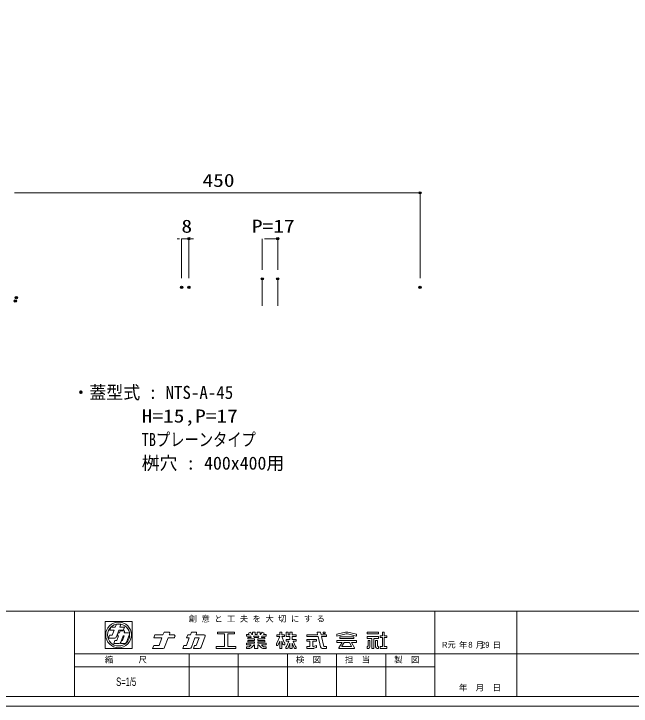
# Model space of a CAD drawing. Units: millimetres on the paper. Extents: x -216 to 216, y -153 to 153.
# Drawn here: x -57.1 to 79.1, y -152.6 to 0.1 of the extents above; entities that cross this region are included whole.
import ezdxf
from ezdxf.enums import TextEntityAlignment as Align

# ---------------------------------------------------------------- set-up
doc = ezdxf.new("R2010")
doc.units = ezdxf.units.MM
doc.header["$PDMODE"] = 32
doc.header["$PDSIZE"] = 0.5
doc.linetypes.add('CHAIN2', pattern=[12, 9, -1, 1, -1])
for name, color, linetype, lineweight in [('0-0_A1FRAME', 1, 'Continuous', 9), ('0-3_寸法', 4, 'Continuous', 9), ('0-6_中心線', 4, 'CHAIN2', 9)]:
    doc.layers.add(name, color=color, linetype=linetype, lineweight=lineweight)
doc.layers.add('0-1_文字', color=7, linetype='Continuous')
doc.layers.add('0-5_Defpoints', color=7, linetype='Continuous')
doc.styles.add('HGMaruGothicMPRO', font='')
doc.styles.add('ＭＳ ゴシック', font='')
doc.styles.get('HGMaruGothicMPRO').set_extended_font_data('HGMaruGothicMPRO')
doc.styles.get('ＭＳ ゴシック').set_extended_font_data('MS Gothic')

msp = doc.modelspace()

# ---------------------------------------------------------------- linework, layer by layer
at = {"layer": '0-0_A1FRAME'}
for p, q in [((-43.677, -131.7), (-43.677, -150.491)), ((35.824, -131.7), (35.824, -150.491)), ((53.893, -131.7), (53.893, -150.491)), ((-36.937, -133.94), (-30.975, -133.94)), ((-36.937, -133.94), (-36.937, -139.903)), ((-30.975, -133.94), (-30.975, -139.903)), ((-35.905, -135.851), (-35.667, -135.2)), ((-35.905, -135.851), (-34.926, -135.851)), ((-35.667, -135.2), (-34.69, -135.2)), ((-34.926, -135.851), (-35.347, -137.007)), ((-34.69, -135.2), (-34.453, -134.55)), ((-34.454, -137.384), (-33.896, -135.851)), ((-34.453, -134.55), (-33.681, -134.55)), ((-33.896, -135.851), (-33.107, -135.851)), ((-33.659, -135.2), (-33.511, -134.792)), ((-33.659, -135.2), (-32.618, -135.2)), ((-32.768, -135.613), (-32.618, -135.2)), ((-36.17, -137.622), (-35.947, -137.007)), ((-35.947, -137.007), (-35.347, -137.007)), ((-34.348, -138.144), (-33.967, -137.096)), ((-34.285, -137.096), (-33.967, -137.096)), ((-33.743, -136.481), (-33.572, -136.012)), ((-33.572, -136.012), (-32.8, -136.012)), ((-33.468, -138.557), (-32.936, -137.096)), ((-33.115, -138.144), (-32.733, -137.096)), ((-32.936, -137.096), (-32.733, -137.096)), ((-32.713, -136.481), (-32.63, -136.254)), ((-32.713, -136.481), (-31.751, -136.481)), ((-32.196, -138.557), (-31.547, -136.772)), ((-26.18, -137.59), (-25.943, -136.939)), ((-25.943, -136.939), (-24.167, -136.939)), ((-24.167, -136.939), (-23.93, -136.289)), ((-23.93, -136.289), (-22.871, -136.289)), ((-22.798, -136.939), (-22.667, -136.58)), ((-22.798, -136.939), (-21.719, -136.939)), ((-21.646, -137.59), (-21.515, -137.23)), ((-18.937, -137.59), (-18.7, -136.939)), ((-18.7, -136.939), (-18.122, -136.939)), ((-18.122, -136.939), (-17.886, -136.289)), ((-17.886, -136.289), (-16.972, -136.289)), ((-16.899, -136.939), (-16.768, -136.58)), ((-16.899, -136.939), (-15.056, -136.939)), ((-15.739, -139.665), (-14.852, -137.23)), ((-12.111, -136.289), (-8.353, -136.289)), ((-9.871, -136.723), (-8.353, -136.723)), ((-9.871, -136.723), (-9.871, -139.469)), ((-8.353, -136.289), (-8.353, -136.723)), ((-5.744, -136.824), (-5.744, -137.185)), ((-5.744, -136.824), (-5.168, -136.824)), ((-5.744, -137.185), (-4.807, -137.185)), ((-5.317, -136.566), (-4.838, -136.289)), ((-5.168, -136.824), (-5.317, -136.566)), ((-4.529, -136.824), (-4.838, -136.289)), ((-4.807, -137.185), (-4.726, -137.518)), ((-4.529, -136.824), (-4.443, -136.824)), ((-4.443, -136.289), (-4.443, -136.824)), ((-4.443, -136.289), (-3.792, -136.289)), ((-4.155, -137.185), (-2.995, -137.185)), ((-4.155, -137.185), (-4.078, -137.518)), ((-3.792, -136.289), (-3.792, -136.824)), ((-3.792, -136.824), (-3.359, -136.824)), ((-3.359, -136.289), (-3.359, -136.824)), ((-3.359, -136.289), (-2.708, -136.289)), ((-2.995, -137.185), (-3.073, -137.518)), ((-2.708, -136.289), (-2.708, -136.824)), ((-2.708, -136.824), (-2.622, -136.824)), ((-2.622, -136.824), (-2.313, -136.289)), ((-2.343, -137.185), (-2.426, -137.518)), ((-2.343, -137.185), (-1.407, -137.185)), ((-1.834, -136.566), (-2.313, -136.289)), ((-1.983, -136.824), (-1.834, -136.566)), ((-1.983, -136.824), (-1.407, -136.824)), ((-1.407, -136.824), (-1.407, -137.185)), ((1.596, -137.308), (0.984, -138.78)), ((0.985, -136.903), (1.596, -136.903)), ((0.985, -136.903), (0.985, -137.301)), ((0.985, -137.301), (1.596, -137.301)), ((1.596, -136.289), (2.065, -136.289)), ((1.596, -136.903), (1.596, -136.289)), ((1.596, -137.308), (1.596, -137.301)), ((2.065, -136.903), (2.065, -136.289)), ((2.065, -136.903), (2.669, -136.903)), ((2.065, -137.301), (2.669, -137.301)), ((2.065, -137.308), (2.065, -137.301)), ((2.065, -137.308), (2.592, -138.599)), ((2.669, -137.301), (2.669, -136.903)), ((2.987, -136.289), (3.439, -136.289)), ((2.987, -137.301), (2.987, -136.289)), ((3.858, -137.301), (2.987, -137.301)), ((3.439, -136.903), (3.439, -136.289)), ((3.858, -136.903), (3.439, -136.903)), ((3.858, -136.289), (3.858, -136.903)), ((3.858, -136.289), (4.328, -136.289)), ((3.858, -137.301), (3.858, -137.908)), ((4.328, -136.289), (4.328, -136.903)), ((5.249, -136.903), (4.328, -136.903)), ((5.249, -136.903), (5.249, -137.301)), ((7.569, -136.903), (9.956, -136.903)), ((7.569, -136.903), (7.569, -137.301)), ((7.569, -137.301), (10.044, -137.301)), ((9.844, -136.289), (10.602, -136.289)), ((9.844, -136.289), (9.956, -136.903)), ((10.044, -137.301), (10.571, -139.567)), ((10.799, -137.301), (11.905, -137.301)), ((10.799, -137.301), (11.293, -139.449)), ((11.147, -136.289), (11.147, -136.611)), ((11.147, -136.289), (11.616, -136.289)), ((11.616, -136.611), (11.147, -136.611)), ((11.616, -136.289), (11.616, -136.611)), ((11.905, -136.903), (11.905, -137.301)), ((14.225, -136.795), (16.132, -136.321)), ((14.225, -137.192), (16.264, -136.688)), ((14.225, -136.795), (14.225, -137.192)), ((14.853, -137.344), (17.935, -137.344)), ((14.853, -137.344), (14.853, -137.742)), ((16.524, -136.688), (18.562, -137.192)), ((16.655, -136.321), (18.562, -136.795)), ((17.935, -137.344), (17.935, -137.742)), ((18.562, -136.795), (18.562, -137.192)), ((20.882, -136.289), (20.882, -136.686)), ((20.882, -136.289), (23.375, -136.289)), ((20.882, -136.686), (23.375, -136.686)), ((20.882, -137.301), (20.882, -137.698)), ((20.882, -137.301), (23.375, -137.301)), ((23.375, -136.289), (23.375, -136.686)), ((23.375, -137.301), (23.375, -137.698)), ((23.737, -137.12), (24.261, -137.12)), ((23.737, -137.12), (23.737, -137.518)), ((24.261, -136.289), (24.658, -136.289)), ((24.261, -136.289), (24.261, -137.12)), ((24.658, -136.289), (24.658, -137.12)), ((-36.17, -137.622), (-34.794, -137.622)), ((-35.018, -138.794), (-34.781, -138.144)), ((-35.018, -138.794), (-33.808, -138.794)), ((-34.781, -138.144), (-34.348, -138.144)), ((-33.53, -138.794), (-33.293, -138.144)), ((-33.53, -138.794), (-32.536, -138.794)), ((-33.293, -138.144), (-33.115, -138.144)), ((-26.18, -137.59), (-24.404, -137.59)), ((-25.009, -139.252), (-24.404, -137.59)), ((-23.791, -139.665), (-23.035, -137.59)), ((-23.035, -137.59), (-21.646, -137.59)), ((-18.964, -139.252), (-18.359, -137.59)), ((-18.937, -137.59), (-18.359, -137.59)), ((-17.873, -139.617), (-17.135, -137.59)), ((-17.135, -137.59), (-16.207, -137.59)), ((-16.812, -139.252), (-16.207, -137.59)), ((-5.744, -138.768), (-5.744, -139.129)), ((-5.744, -138.768), (-3.937, -138.768)), ((-5.455, -137.518), (-5.455, -137.8)), ((-5.455, -137.518), (-4.726, -137.518)), ((-5.455, -137.8), (-3.937, -137.8)), ((-5.455, -138.139), (-5.455, -138.428)), ((-5.455, -138.139), (-3.937, -138.139)), ((-5.455, -138.428), (-3.937, -138.428)), ((-4.078, -137.518), (-3.073, -137.518)), ((-3.937, -137.8), (-3.937, -138.139)), ((-3.937, -138.428), (-3.937, -138.768)), ((-3.214, -137.8), (-1.696, -137.8)), ((-3.214, -137.8), (-3.214, -138.139)), ((-3.214, -138.139), (-1.696, -138.139)), ((-3.214, -138.428), (-1.696, -138.428)), ((-3.214, -138.428), (-3.214, -138.768)), ((-3.214, -138.768), (-1.407, -138.768)), ((-2.426, -137.518), (-1.696, -137.518)), ((-1.696, -137.518), (-1.696, -137.8)), ((-1.696, -138.139), (-1.696, -138.428)), ((-1.407, -138.768), (-1.407, -139.129)), ((1.596, -138.308), (1.259, -139.145)), ((1.596, -139.903), (1.596, -138.308)), ((2.065, -138.303), (2.317, -138.961)), ((2.065, -139.903), (2.065, -138.303)), ((2.741, -138.644), (2.659, -138.644)), ((2.741, -139.078), (2.741, -138.644)), ((3.858, -137.908), (2.987, -137.908)), ((3.595, -138.305), (3.115, -139.47)), ((3.858, -138.769), (3.436, -139.77)), ((3.858, -138.769), (3.858, -139.903)), ((5.249, -137.908), (4.328, -137.908)), ((4.328, -138.769), (4.757, -139.771)), ((4.328, -138.769), (4.328, -139.903)), ((5.249, -138.305), (4.591, -138.305)), ((4.591, -138.305), (5.08, -139.475)), ((5.249, -137.908), (5.249, -138.305)), ((9.737, -137.908), (7.569, -137.908)), ((7.569, -137.908), (7.569, -138.305)), ((7.569, -138.305), (8.256, -138.305)), ((8.256, -138.305), (8.256, -139.505)), ((8.924, -138.305), (9.737, -138.305)), ((9.737, -138.305), (9.737, -137.908)), ((14.225, -138.175), (18.562, -138.175)), ((14.225, -138.175), (14.225, -138.573)), ((14.853, -137.742), (17.935, -137.742)), ((15.813, -138.573), (15.323, -139.423)), ((15.813, -138.573), (16.974, -138.573)), ((16.974, -138.573), (17.465, -139.423)), ((17.433, -138.573), (18.562, -138.573)), ((17.433, -138.573), (18.127, -139.775)), ((18.562, -138.175), (18.562, -138.573)), ((20.882, -137.698), (21.89, -137.698)), ((21.077, -138.132), (21.511, -138.132)), ((21.077, -138.132), (21.077, -139.324)), ((21.511, -138.132), (21.511, -139.541)), ((21.89, -137.698), (21.89, -139.903)), ((22.367, -137.698), (22.367, -139.903)), ((22.367, -137.698), (23.375, -137.698)), ((22.747, -138.132), (22.747, -139.541)), ((22.747, -138.132), (23.18, -138.132)), ((23.18, -138.132), (23.18, -139.324)), ((23.737, -137.518), (24.261, -137.518)), ((24.261, -137.518), (24.261, -139.469)), ((25.218, -137.518), (24.658, -137.518)), ((24.658, -137.518), (24.658, -139.469)), ((-36.937, -139.903), (-30.975, -139.903)), ((-26.442, -139.903), (-26.206, -139.252)), ((-26.442, -139.903), (-24.13, -139.903)), ((-26.206, -139.252), (-25.009, -139.252)), ((-19.779, -139.903), (-19.542, -139.252)), ((-19.779, -139.903), (-18.28, -139.903)), ((-19.542, -139.252), (-18.964, -139.252)), ((-17.41, -139.903), (-16.078, -139.903)), ((-12.4, -139.469), (-10.593, -139.469)), ((-12.4, -139.469), (-12.4, -139.903)), ((-12.4, -139.903), (-8.064, -139.903)), ((-9.871, -139.469), (-8.064, -139.469)), ((-8.064, -139.469), (-8.064, -139.903)), ((-5.744, -139.129), (-4.723, -139.129)), ((-5.744, -139.577), (-5.744, -139.903)), ((-5.744, -139.577), (-5.171, -139.577)), ((-5.744, -139.903), (-4.993, -139.903)), ((-5.171, -139.577), (-4.723, -139.129)), ((-4.737, -139.797), (-4.069, -139.129)), ((-4.069, -139.129), (-3.937, -139.129)), ((-3.937, -139.129), (-3.937, -139.903)), ((-3.937, -139.903), (-3.214, -139.903)), ((-3.214, -139.129), (-3.081, -139.129)), ((-3.214, -139.129), (-3.214, -139.903)), ((-2.414, -139.797), (-3.081, -139.129)), ((-2.427, -139.129), (-1.407, -139.129)), ((-1.979, -139.577), (-2.427, -139.129)), ((-2.159, -139.903), (-1.407, -139.903)), ((-1.979, -139.577), (-1.407, -139.577)), ((-1.407, -139.577), (-1.407, -139.903)), ((0.913, -139.258), (1.092, -139.258)), ((1.596, -139.903), (2.065, -139.903)), ((2.741, -139.078), (2.485, -139.078)), ((2.958, -139.541), (3.013, -139.541)), ((3.858, -139.903), (4.328, -139.903)), ((5.249, -139.541), (5.18, -139.541)), ((8.256, -139.505), (7.569, -139.505)), ((7.569, -139.505), (7.569, -139.903)), ((7.569, -139.903), (8.912, -139.903)), ((9.015, -139.505), (9.737, -139.297)), ((9.113, -139.874), (9.737, -139.694)), ((9.737, -139.297), (9.737, -139.694)), ((10.993, -139.903), (11.905, -139.903)), ((11.364, -139.505), (11.905, -139.505)), ((11.905, -139.505), (11.905, -139.903)), ((14.661, -139.903), (14.661, -139.775)), ((14.661, -139.903), (18.127, -139.903)), ((15.323, -139.476), (15.323, -139.423)), ((15.323, -139.476), (17.465, -139.476)), ((17.465, -139.476), (17.465, -139.423)), ((18.127, -139.903), (18.127, -139.775)), ((20.882, -139.469), (20.882, -139.903)), ((20.882, -139.469), (20.933, -139.469)), ((20.882, -139.903), (21.149, -139.903)), ((21.89, -139.903), (22.367, -139.903)), ((23.108, -139.903), (23.375, -139.903)), ((23.325, -139.469), (23.375, -139.469)), ((23.375, -139.469), (23.375, -139.903)), ((23.737, -139.469), (24.261, -139.469)), ((23.737, -139.469), (23.737, -139.903)), ((23.737, -139.903), (25.218, -139.903)), ((25.218, -139.469), (24.658, -139.469)), ((25.218, -139.469), (25.218, -139.903)), ((187.6, -141.095), (-43.677, -141.095)), ((-18.381, -141.095), (-18.381, -150.491)), ((-7.54, -141.095), (-7.54, -150.491)), ((3.301, -141.095), (3.301, -150.491)), ((14.142, -141.095), (14.142, -150.491)), ((24.983, -141.095), (24.983, -150.491)), ((35.824, -143.986), (-43.677, -143.986))]:
    msp.add_line(p, q, dxfattribs=at)
msp.add_lwpolyline([(-215.33, 152.646), (-215.33, -152.646), (215.33, -152.646), (215.33, 152.646)], close=True, dxfattribs=at)
for points in [[(-209.583, -150.491), (-209.583, -131.7), (199.525, -131.7)], [(-34.285, -137.096), (-34.062, -136.481), (-33.743, -136.481)], [(-12.111, -136.289), (-12.111, -136.723), (-10.593, -136.723), (-10.593, -139.469)], [(5.249, -137.301), (4.328, -137.301), (4.328, -137.908)], [(10.602, -136.289), (10.713, -136.903), (11.905, -136.903)], [(24.658, -137.12), (25.218, -137.12), (25.218, -137.518)], [(0.917, -138.825), (0.913, -138.825), (0.913, -139.258)], [(3.595, -138.305), (2.987, -138.305), (2.987, -137.908)], [(9.015, -139.505), (8.924, -139.505), (8.924, -138.305)], [(14.225, -138.573), (15.354, -138.573), (14.661, -139.775)], [(-17.41, -139.903), (-17.173, -139.252), (-16.812, -139.252)], [(2.958, -139.541), (2.958, -139.903), (3.236, -139.903)], [(5.249, -139.541), (5.249, -139.903), (4.957, -139.903)], [(199.525, -150.491), (-209.583, -150.491), (199.525, -150.491)]]:
    msp.add_lwpolyline(points, dxfattribs=at)
for radius in [2.837, 2.439]:
    msp.add_circle((-33.956, -136.921), radius, dxfattribs=at)
for centre, radius, start, end in [((-33.681, -134.731), 0.181, 340.04908, 90), ((-33.107, -135.49), 0.361, 270, 340.07395), ((-34.794, -137.26), 0.361, 270, 339.9992), ((-32.8, -136.192), 0.181, 339.91794, 90), ((-31.751, -136.698), 0.217, 340.00774, 90), ((-22.871, -136.506), 0.217, 340.00015, 90), ((-21.719, -137.156), 0.217, 340.00284, 90), ((-16.972, -136.506), 0.217, 340.00284, 90), ((-15.056, -137.156), 0.217, 339.99904, 90), ((16.394, -137.373), 1.084, 76.04567, 103.95408), ((16.394, -137.214), 0.542, 76.09273, 103.9025), ((-33.808, -138.433), 0.361, 270, 339.98919), ((-32.536, -138.433), 0.361, 270, 340.00774), ((0.917, -138.753), 0.0723, 270, 337.43509), ((2.485, -138.897), 0.181, 200.87518, 270), ((2.659, -138.572), 0.0723, 202.20487, 270), ((-24.13, -139.541), 0.361, 270, 339.99924), ((-18.28, -139.469), 0.434, 270, 340.00094), ((-16.078, -139.541), 0.361, 270, 339.99904), ((-4.993, -139.541), 0.361, 270, 314.98511), ((-2.159, -139.541), 0.361, 224.98666, 270), ((1.092, -139.078), 0.181, 270, 338.12209), ((3.013, -139.433), 0.108, 270, 340.52499), ((3.236, -139.686), 0.217, 270, 337.13773), ((4.957, -139.686), 0.217, 203.21749, 270), ((5.18, -139.433), 0.108, 202.69814, 270), ((8.912, -139.18), 0.723, 270, 286.10153), ((10.993, -139.469), 0.434, 193.08772, 270), ((11.364, -139.433), 0.0723, 192.95803, 270), ((20.933, -139.324), 0.144, 270, 0), ((21.149, -139.541), 0.361, 270, 0), ((23.108, -139.541), 0.361, 180, 270), ((23.325, -139.324), 0.144, 180, 270)]:
    msp.add_arc(centre, radius, start, end, dxfattribs=at)
at = {"layer": '0-3_寸法'}
for p, q in [((-56.951, -39.371), (32.049, -39.371)), ((32.549, -58.213), (32.549, -39.371)), ((-20.551, -49.492), (-21.051, -49.492)), ((-20.051, -58.213), (-20.051, -49.492)), ((-20.051, -49.492), (-18.451, -49.492)), ((-18.451, -58.213), (-18.451, -49.492)), ((-17.951, -49.492), (-17.451, -49.492)), ((-2.251, -56.353), (-2.251, -49.492)), ((-1.751, -49.492), (0.649, -49.492)), ((1.149, -56.353), (1.149, -49.492))]:
    msp.add_line(p, q, dxfattribs=at)
at = {"layer": '0-5_Defpoints'}
for p in [(32.549, -39.371), (-18.451, -49.492), (1.149, -49.492), (-2.251, -58.353), (1.149, -58.353), (-20.051, -60.213), (-18.451, -60.213), (32.549, -60.213), (-56.501, -62.513), (-56.741, -63.213)]:
    msp.add_point(p, dxfattribs=at)
at = {"layer": '0-6_中心線'}
for p, q in [((-2.251, -58.353), (-2.251, -64.307)), ((1.149, -58.353), (1.149, -64.307))]:
    msp.add_line(p, q, dxfattribs=at)

# ---------------------------------------------------------------- texts
at = {"layer": '0-0_A1FRAME', "style": 'HGMaruGothicMPRO'}
for s, p in [('創  意  と  工  夫  を  大  切  に  す  る', (-18.515, -134.431)), ('年\u3000月\u3000日', (41.124, -140.227)), ('縮\u3000\u3000\u3000尺', (-36.99, -143.444)), ('検\u3000図', (5.145, -143.444)), ('担\u3000当', (15.986, -143.444)), ('製\u3000図', (26.827, -143.444)), ('年\u3000月\u3000日', (41.124, -149.622))]:
    msp.add_text(s, height=1.327, dxfattribs=at).set_placement(p, align=Align.BOTTOM_LEFT)
at = {"layer": '0-0_A1FRAME', "color": 6, "style": 'HGMaruGothicMPRO'}
msp.add_text('R元      8    29', height=1.283, dxfattribs=at).set_placement((37.4, -140.128), align=Align.BOTTOM_LEFT)
at = {"layer": '0-0_A1FRAME', "style": 'HGMaruGothicMPRO', "width": 0.65}
msp.add_text('S=1/5', height=1.862, dxfattribs=at).set_placement((-34.491, -148.748), align=Align.BOTTOM_LEFT)
at = {"layer": '0-1_文字', "style": 'ＭＳ ゴシック'}
for s, width, p in [('・蓋型式 : NTS-A-45', 0.95, (-44.145, -85.723)), ('H=15,P=17', 1.2, (-28.857, -90.923)), ('TBプレーンタイプ', 0.8, (-28.857, -96.123))]:
    msp.add_text(s, height=2.886, dxfattribs=dict(at, width=width)).set_placement(p, align=Align.BOTTOM_LEFT)
msp.add_text('桝穴 : 400x400用', height=2.886, dxfattribs=at).set_placement((-28.857, -101.322), align=Align.BOTTOM_LEFT)
at = {"layer": '0-3_寸法', "style": 'ＭＳ ゴシック', "width": 1.2}
for s, p in [('450', (-15.451, -38.926)), ('8', (-20.091, -49.047)), ('P=17', (-4.551, -49.047))]:
    msp.add_text(s, height=2.889, dxfattribs=at).set_placement(p, align=Align.BOTTOM_LEFT)

doc.saveas('drawing.dxf')
